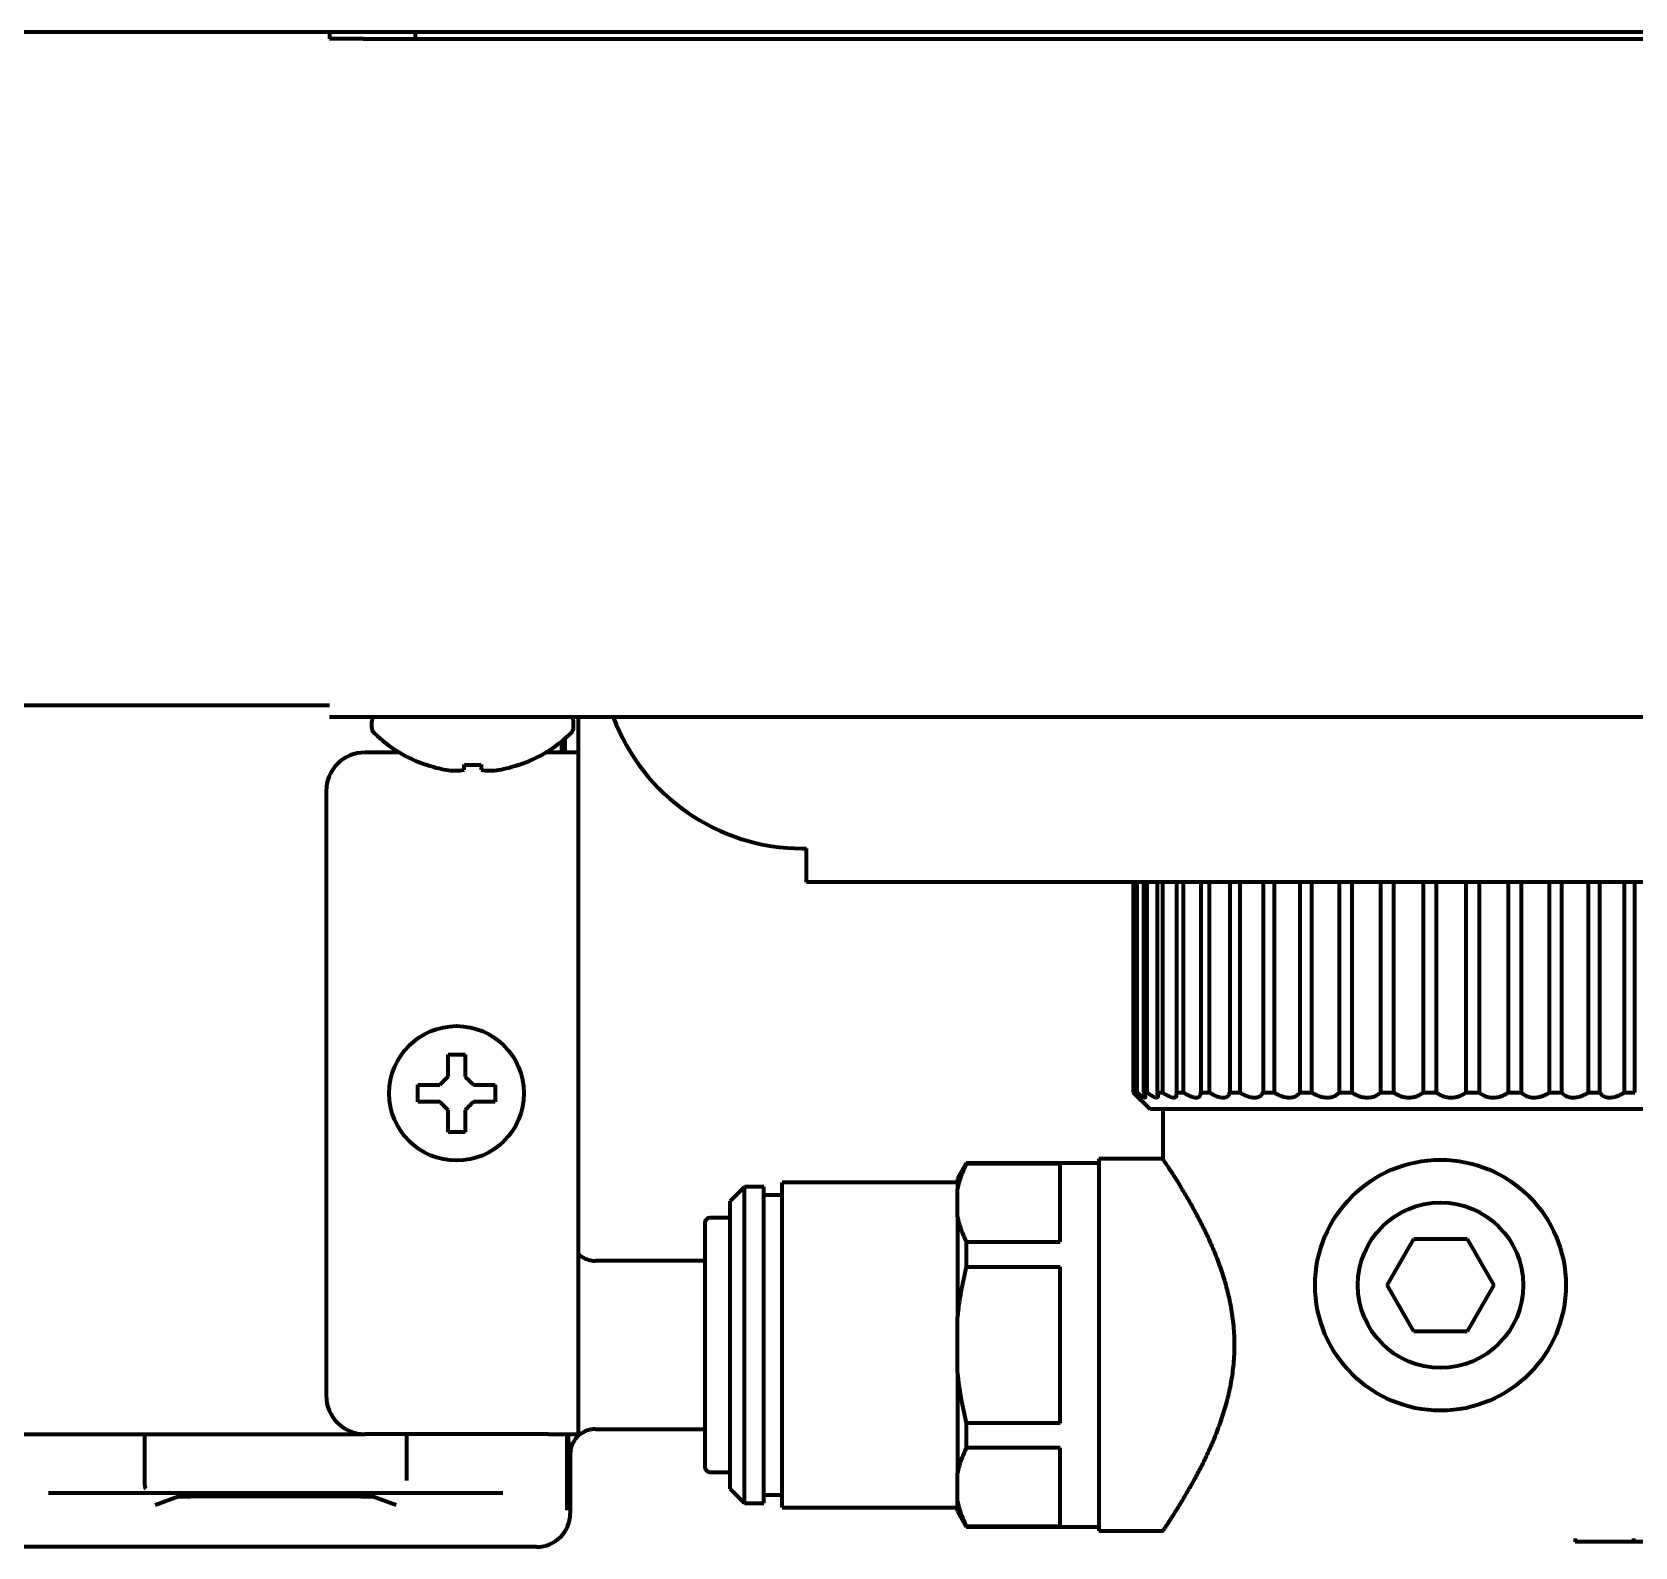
# Model space of a CAD drawing. Header units: inches. Extents: x -2983 to 7024, y 422 to 5529.
# Drawn here: x 2860.1 to 2955.3, y 2181.9 to 2271.9 of the extents above; entities that cross this region are included whole.
import ezdxf

# ---------------------------------------------------------------- set-up
doc = ezdxf.new("R2010")
doc.units = ezdxf.units.IN

msp = doc.modelspace()

# ---------------------------------------------------------------- linework, layer by layer
at = {"linetype": 'Continuous', "lineweight": 70}
for p, q in [((3538.184, 2271.892), (2803.384, 2271.892)), ((2877.784, 2271.892), (2877.784, 2271.492)), ((2879.784, 2271.492), (2877.784, 2271.492)), ((2879.784, 2271.492), (2882.884, 2271.492)), ((2882.884, 2271.594), (2882.884, 2271.892)), ((2882.884, 2271.594), (2882.884, 2271.492)), ((2882.884, 2271.492), (3021.781, 2271.492)), ((2877.793, 2231.892), (2842.292, 2231.892)), ((3127.784, 2231.192), (2877.784, 2231.192)), ((2892.584, 2229.092), (2892.584, 2231.193)), ((2880.284, 2230.892), (2880.284, 2230.602)), ((2892.284, 2230.602), (2892.284, 2230.892)), ((2891.584, 2229.092), (2891.584, 2229.76)), ((2891.784, 2229.092), (2891.784, 2229.927)), ((2881.944, 2229.092), (2879.884, 2229.092)), ((2883.534, 2228.368), (2883.534, 2228.352)), ((2885.784, 2228.052), (2885.784, 2228.368)), ((2886.784, 2228.368), (2886.784, 2228.052)), ((2889.034, 2228.368), (2889.034, 2228.352)), ((2890.784, 2229.092), (2890.624, 2229.092)), ((2892.584, 2229.092), (2890.784, 2229.092)), ((2892.584, 2188.592), (2892.584, 2229.092)), ((2877.584, 2226.792), (2877.584, 2190.892)), ((2905.884, 2223.392), (2906.115, 2223.392)), ((2906.115, 2221.392), (2906.115, 2223.392)), ((2981.454, 2221.392), (2906.115, 2221.392)), ((2925.534, 2221.392), (2925.534, 2208.892)), ((2925.538, 2208.892), (2925.538, 2221.392)), ((2925.66, 2221.392), (2925.66, 2208.892)), ((2925.772, 2208.892), (2925.772, 2221.392)), ((2926.134, 2221.392), (2926.134, 2208.892)), ((2926.356, 2208.892), (2926.356, 2221.392)), ((2926.952, 2221.392), (2926.952, 2208.892)), ((2927.279, 2208.892), (2927.279, 2221.392)), ((2928.098, 2221.392), (2928.098, 2208.892)), ((2928.524, 2208.892), (2928.524, 2221.392)), ((2929.549, 2221.392), (2929.549, 2208.892)), ((2930.066, 2208.892), (2930.066, 2221.392)), ((2931.277, 2221.392), (2931.277, 2208.892)), ((2931.874, 2208.892), (2931.874, 2221.392)), ((2933.248, 2221.392), (2933.248, 2208.892)), ((2933.915, 2208.892), (2933.915, 2221.392)), ((2935.424, 2221.392), (2935.424, 2208.892)), ((2936.147, 2208.892), (2936.147, 2221.392)), ((2937.763, 2221.392), (2937.763, 2208.892)), ((2938.528, 2208.892), (2938.528, 2221.392)), ((2940.22, 2221.392), (2940.22, 2208.892)), ((2941.012, 2208.892), (2941.012, 2221.392)), ((2942.745, 2221.392), (2942.745, 2208.892)), ((2943.549, 2208.892), (2943.549, 2221.392)), ((2945.291, 2221.392), (2945.291, 2208.892)), ((2946.091, 2208.892), (2946.091, 2221.392)), ((2947.808, 2221.392), (2947.808, 2208.892)), ((2948.588, 2208.892), (2948.588, 2221.392)), ((2950.246, 2221.392), (2950.246, 2208.892)), ((2950.992, 2208.892), (2950.992, 2221.392)), ((2952.559, 2221.392), (2952.559, 2208.892)), ((2953.255, 2208.892), (2953.255, 2221.392)), ((2954.7, 2221.392), (2954.7, 2208.892)), ((2955.334, 2208.892), (2955.334, 2221.392)), ((2883.034, 2208.842), (2883.034, 2209.342)), ((2887.634, 2209.342), (2887.634, 2208.842)), ((2883.034, 2208.342), (2883.034, 2208.842)), ((2887.634, 2208.842), (2887.634, 2208.342)), ((2925.534, 2208.892), (2925.538, 2208.892)), ((2925.534, 2208.892), (2926.534, 2207.892)), ((2925.66, 2208.892), (2925.772, 2208.892)), ((2926.134, 2208.892), (2926.356, 2208.892)), ((2926.952, 2208.892), (2927.279, 2208.892)), ((2928.098, 2208.892), (2928.524, 2208.892)), ((2929.549, 2208.892), (2930.066, 2208.892)), ((2931.277, 2208.892), (2931.874, 2208.892)), ((2933.248, 2208.892), (2933.915, 2208.892)), ((2935.424, 2208.892), (2936.147, 2208.892)), ((2937.763, 2208.892), (2938.528, 2208.892)), ((2940.22, 2208.892), (2941.012, 2208.892)), ((2942.745, 2208.892), (2943.549, 2208.892)), ((2945.291, 2208.892), (2946.091, 2208.892)), ((2947.808, 2208.892), (2948.588, 2208.892)), ((2950.246, 2208.892), (2950.992, 2208.892)), ((2952.559, 2208.892), (2953.255, 2208.892)), ((2954.7, 2208.892), (2955.334, 2208.892)), ((2961.034, 2207.892), (2926.534, 2207.892)), ((2927.284, 2207.892), (2927.284, 2204.942)), ((2915.609, 2204.692), (2915.084, 2203.783)), ((2923.484, 2204.692), (2915.609, 2204.692)), ((2915.609, 2204.692), (2915.609, 2204.658)), ((2921.184, 2204.658), (2915.609, 2204.658)), ((2921.184, 2200.013), (2921.184, 2204.658)), ((2923.484, 2204.942), (2923.484, 2193.892)), ((2927.284, 2204.942), (2923.484, 2204.942)), ((2904.684, 2184.242), (2904.684, 2203.542)), ((2915.084, 2203.542), (2904.684, 2203.542)), ((2915.084, 2203.783), (2915.084, 2203.168)), ((2902.434, 2203.292), (2901.584, 2202.442)), ((2902.434, 2184.492), (2902.434, 2203.292)), ((2903.584, 2203.292), (2902.434, 2203.292)), ((2903.584, 2184.492), (2903.584, 2203.292)), ((2904.684, 2202.792), (2903.584, 2202.792)), ((2915.084, 2201.503), (2915.084, 2203.168)), ((2901.584, 2185.342), (2901.584, 2202.442)), ((2915.084, 2201.503), (2915.084, 2195.557)), ((2900.084, 2201.142), (2900.084, 2186.642)), ((2901.584, 2201.442), (2900.384, 2201.442)), ((2915.609, 2200.013), (2921.184, 2200.013)), ((2915.609, 2200.013), (2915.609, 2198.537)), ((2940.609, 2197.442), (2942.196, 2200.192)), ((2942.196, 2200.192), (2945.372, 2200.192)), ((2945.372, 2200.192), (2946.959, 2197.442)), ((2900.084, 2198.892), (2893.585, 2198.892)), ((2915.609, 2198.537), (2921.184, 2198.537)), ((2921.184, 2189.247), (2921.184, 2198.537)), ((2942.196, 2194.692), (2940.609, 2197.442)), ((2946.959, 2197.442), (2945.372, 2194.692)), ((2915.084, 2192.227), (2915.084, 2195.557)), ((2923.484, 2193.892), (2923.484, 2182.842)), ((2945.372, 2194.692), (2942.196, 2194.692)), ((2915.084, 2192.227), (2915.084, 2186.281)), ((2921.184, 2189.247), (2915.609, 2189.247)), ((2915.609, 2189.247), (2915.609, 2187.771)), ((2783.384, 2188.592), (2879.884, 2188.592)), ((2866.795, 2188.592), (2866.795, 2185.836)), ((2890.784, 2188.592), (2879.884, 2188.592)), ((2882.373, 2185.836), (2882.373, 2188.592)), ((2890.784, 2188.592), (2892.584, 2188.592)), ((2891.889, 2188.592), (2891.889, 2184.086)), ((2893.585, 2188.892), (2900.084, 2188.892)), ((2892.084, 2187.392), (2892.084, 2183.891)), ((2921.184, 2187.771), (2915.609, 2187.771)), ((2921.184, 2183.126), (2921.184, 2187.771)), ((2900.384, 2186.342), (2901.584, 2186.342)), ((2915.084, 2184.616), (2915.084, 2186.281)), ((2901.584, 2185.342), (2902.434, 2184.492)), ((2888.084, 2185.092), (2861.084, 2185.092)), ((2868.833, 2184.892), (2867.429, 2184.369)), ((2868.833, 2184.892), (2868.831, 2184.892)), ((2868.833, 2184.892), (2869.126, 2184.892)), ((2869.584, 2184.892), (2869.584, 2185.092)), ((2879.584, 2184.892), (2869.584, 2184.892)), ((2879.584, 2185.092), (2879.584, 2184.892)), ((2880.042, 2184.892), (2880.335, 2184.892)), ((2881.74, 2184.369), (2880.335, 2184.892)), ((2880.338, 2184.892), (2880.335, 2184.892)), ((2902.434, 2184.492), (2903.584, 2184.492)), ((2903.584, 2184.992), (2904.684, 2184.992)), ((2915.084, 2184.001), (2915.084, 2184.616)), ((2904.684, 2184.242), (2915.084, 2184.242)), ((2915.084, 2184.001), (2915.609, 2183.092)), ((2915.609, 2183.126), (2921.184, 2183.126)), ((2915.609, 2183.092), (2915.609, 2183.126)), ((2915.609, 2183.092), (2923.484, 2183.092)), ((2923.484, 2182.842), (2927.284, 2182.842)), ((2890.085, 2181.892), (2849.582, 2181.892)), ((2951.79, 2182.392), (2951.79, 2182.192)), ((2955.254, 2182.192), (2951.79, 2182.192)), ((2955.254, 2182.392), (2955.254, 2182.192)), ((2960.254, 2182.192), (2955.254, 2182.192))]:
    msp.add_line(p, q, dxfattribs=at)
for centre, radius in [((2885.334, 2208.842), 4), ((2943.784, 2197.442), 7.45), ((2943.784, 2197.442), 4.91)]:
    msp.add_circle(centre, radius, dxfattribs=at)
for centre, radius, start, end in [((2880.784, 2230.892), 0.5, 143.12953, 180), ((2891.784, 2230.892), 0.5, 0, 36.87047), ((2905.884, 2235.392), 12, 200.48766, 270), ((2880.784, 2230.602), 0.5, 180, 226.22534), ((2886.284, 2236.342), 8.45, 226.22534, 251.00754), ((2886.284, 2236.342), 8.45, 288.99246, 313.77466), ((2891.784, 2230.602), 0.5, 313.77466, 0), ((2879.884, 2226.792), 2.3, 90, 180), ((2886.284, 2236.342), 8.435, 250.97292, 259.33784), ((2886.284, 2236.342), 7.99, 266.41219, 273.58781), ((2886.284, 2236.342), 8.435, 280.66216, 289.02708), ((2900.384, 2201.142), 0.3, 90, 180), ((2879.884, 2190.892), 2.3, 180, 270), ((2900.384, 2186.642), 0.3, 180, 270)]:
    msp.add_arc(centre, radius, start, end, dxfattribs=at)
for centre, major_axis, ratio, start_param, end_param in [((2885.254, 2236.342), (0, -8.323), 0.707107, 6.192956, 6.373415), ((2887.314, 2236.342), (0, 8.323), 0.707107, 3.051363, 3.231822), ((2892.086, 2193.892), (0, 6.5), 0.034921, 2.524195, 3.133536), ((2866.865, 2185.836), (0, 0.5), 0.140541, 1.570796, 3.124139), ((2868.791, 2184.797), (0, 0.3), 0.140541, 5.034567, 6.265732), ((2869.126, 2184.91), (0.5, 0), 0.034921, 4.712389, 5.871188), ((2880.042, 2184.91), (0.5, 0), 0.034921, 3.55359, 4.712389), ((2880.378, 2184.797), (0, 0.3), 0.140541, 0.017453, 1.248618), ((2890.083, 2183.893), (1.416, -1.416), 0.998783, 5.498396, 7.067974)]:
    msp.add_ellipse(centre, major_axis=major_axis, ratio=ratio, start_param=start_param, end_param=end_param, dxfattribs=at)
for points in [[(2884.834, 2209.842), (2884.834, 2209.896), (2884.834, 2210.004), (2884.834, 2210.166), (2884.834, 2210.325), (2884.834, 2210.48), (2884.834, 2210.632), (2884.834, 2210.789), (2884.834, 2210.955), (2884.834, 2211.078), (2884.834, 2211.142)], [(2884.834, 2211.142), (2885.001, 2211.142), (2885.334, 2211.142), (2885.667, 2211.142), (2885.834, 2211.142)], [(2884.334, 2209.342), (2884.358, 2209.366), (2884.405, 2209.413), (2884.477, 2209.485), (2884.548, 2209.556), (2884.62, 2209.628), (2884.691, 2209.699), (2884.762, 2209.77), (2884.81, 2209.818), (2884.834, 2209.842)], [(2885.834, 2209.842), (2885.86, 2209.816), (2885.911, 2209.765), (2885.985, 2209.691), (2886.057, 2209.619), (2886.127, 2209.549), (2886.196, 2209.48), (2886.265, 2209.411), (2886.311, 2209.365), (2886.334, 2209.342)], [(2886.334, 2209.342), (2886.388, 2209.342), (2886.496, 2209.342), (2886.658, 2209.342), (2886.817, 2209.342), (2886.972, 2209.342), (2887.124, 2209.342), (2887.281, 2209.342), (2887.447, 2209.342), (2887.57, 2209.342), (2887.634, 2209.342)], [(2884.334, 2208.342), (2884.28, 2208.342), (2884.172, 2208.342), (2884.01, 2208.342), (2883.851, 2208.342), (2883.696, 2208.342), (2883.544, 2208.342), (2883.388, 2208.342), (2883.221, 2208.342), (2883.098, 2208.342), (2883.034, 2208.342)], [(2884.834, 2207.842), (2884.808, 2207.868), (2884.757, 2207.919), (2884.683, 2207.993), (2884.611, 2208.065), (2884.541, 2208.135), (2884.472, 2208.204), (2884.403, 2208.273), (2884.357, 2208.319), (2884.334, 2208.342)], [(2886.334, 2208.342), (2886.31, 2208.318), (2886.263, 2208.271), (2886.191, 2208.199), (2886.12, 2208.128), (2886.049, 2208.057), (2885.977, 2207.985), (2885.906, 2207.914), (2885.858, 2207.866), (2885.834, 2207.842)], [(2885.834, 2207.842), (2885.834, 2207.788), (2885.834, 2207.68), (2885.834, 2207.518), (2885.834, 2207.359), (2885.834, 2207.204), (2885.834, 2207.052), (2885.834, 2206.896), (2885.834, 2206.729), (2885.834, 2206.606), (2885.834, 2206.542)], [(2885.834, 2206.542), (2885.667, 2206.542), (2885.334, 2206.542), (2885.001, 2206.542), (2884.834, 2206.542)]]:
    msp.add_open_spline(points, degree=3, dxfattribs=at)
for points, knots in [([(2885.834, 2211.142), (2885.834, 2210.939), (2885.834, 2210.729), (2885.834, 2210.404), (2885.834, 2210.294), (2885.834, 2210.071), (2885.834, 2209.957), (2885.834, 2209.842)], [0, 0, 0, 0, 0.5, 0.5, 0.75, 0.75, 1, 1, 1, 1]), ([(2883.034, 2209.342), (2883.237, 2209.342), (2883.447, 2209.342), (2883.772, 2209.342), (2883.882, 2209.342), (2884.105, 2209.342), (2884.219, 2209.342), (2884.334, 2209.342)], [0, 0, 0, 0, 0.5, 0.5, 0.75, 0.75, 1, 1, 1, 1]), ([(2887.634, 2208.342), (2887.431, 2208.342), (2887.221, 2208.342), (2886.896, 2208.342), (2886.786, 2208.342), (2886.563, 2208.342), (2886.449, 2208.342), (2886.334, 2208.342)], [0, 0, 0, 0, 0.5, 0.5, 0.75, 0.75, 1, 1, 1, 1]), ([(2925.538, 2208.892), (2925.583, 2208.848), (2925.625, 2208.808), (2925.683, 2208.754), (2925.701, 2208.737), (2925.727, 2208.713), (2925.735, 2208.705), (2925.752, 2208.69), (2925.759, 2208.683), (2925.797, 2208.649), (2925.821, 2208.629), (2925.85, 2208.607), (2925.857, 2208.601), (2925.867, 2208.596), (2925.87, 2208.594), (2925.874, 2208.593), (2925.876, 2208.592), (2925.884, 2208.592), (2925.883, 2208.599), (2925.873, 2208.617), (2925.871, 2208.621), (2925.865, 2208.63), (2925.856, 2208.645), (2925.843, 2208.662), (2925.824, 2208.689), (2925.813, 2208.704), (2925.788, 2208.736), (2925.774, 2208.753), (2925.73, 2208.808), (2925.697, 2208.848), (2925.66, 2208.892)], [0, 0, 0, 0, 0.125, 0.125, 0.1875, 0.1875, 0.21875, 0.21875, 0.25, 0.25, 0.375, 0.375, 0.4375, 0.4375, 0.46875, 0.46875, 0.5, 0.5, 0.625, 0.625, 0.65625, 0.65625, 0.6875, 0.75, 0.75, 0.8125, 0.8125, 0.875, 0.875, 1, 1, 1, 1]), ([(2925.772, 2208.892), (2925.824, 2208.848), (2925.874, 2208.808), (2925.944, 2208.754), (2925.966, 2208.737), (2925.999, 2208.713), (2926.01, 2208.705), (2926.031, 2208.69), (2926.041, 2208.683), (2926.091, 2208.649), (2926.125, 2208.629), (2926.17, 2208.607), (2926.183, 2208.601), (2926.201, 2208.596), (2926.207, 2208.594), (2926.217, 2208.593), (2926.222, 2208.592), (2926.243, 2208.592), (2926.254, 2208.599), (2926.258, 2208.617), (2926.259, 2208.621), (2926.259, 2208.63), (2926.258, 2208.645), (2926.254, 2208.662), (2926.245, 2208.689), (2926.239, 2208.704), (2926.225, 2208.736), (2926.216, 2208.753), (2926.187, 2208.808), (2926.163, 2208.848), (2926.134, 2208.892)], [0, 0, 0, 0, 0.125, 0.125, 0.1875, 0.1875, 0.21875, 0.21875, 0.25, 0.25, 0.375, 0.375, 0.4375, 0.4375, 0.46875, 0.46875, 0.5, 0.5, 0.625, 0.625, 0.65625, 0.65625, 0.6875, 0.75, 0.75, 0.8125, 0.8125, 0.875, 0.875, 1, 1, 1, 1]), ([(2926.356, 2208.892), (2926.414, 2208.848), (2926.471, 2208.808), (2926.552, 2208.754), (2926.578, 2208.737), (2926.617, 2208.713), (2926.63, 2208.705), (2926.656, 2208.69), (2926.668, 2208.683), (2926.729, 2208.649), (2926.773, 2208.629), (2926.833, 2208.607), (2926.851, 2208.601), (2926.877, 2208.596), (2926.886, 2208.594), (2926.902, 2208.593), (2926.909, 2208.592), (2926.944, 2208.592), (2926.966, 2208.599), (2926.985, 2208.617), (2926.988, 2208.621), (2926.994, 2208.63), (2927.002, 2208.645), (2927.005, 2208.662), (2927.008, 2208.689), (2927.007, 2208.704), (2927.003, 2208.736), (2927, 2208.753), (2926.986, 2208.808), (2926.971, 2208.848), (2926.952, 2208.892)], [0, 0, 0, 0, 0.125, 0.125, 0.1875, 0.1875, 0.21875, 0.21875, 0.25, 0.25, 0.375, 0.375, 0.4375, 0.4375, 0.46875, 0.46875, 0.5, 0.5, 0.625, 0.625, 0.65625, 0.65625, 0.6875, 0.75, 0.75, 0.8125, 0.8125, 0.875, 0.875, 1, 1, 1, 1]), ([(2927.279, 2208.892), (2927.343, 2208.848), (2927.405, 2208.808), (2927.496, 2208.754), (2927.526, 2208.737), (2927.57, 2208.713), (2927.585, 2208.705), (2927.614, 2208.69), (2927.628, 2208.683), (2927.699, 2208.649), (2927.752, 2208.629), (2927.826, 2208.607), (2927.849, 2208.601), (2927.883, 2208.596), (2927.894, 2208.594), (2927.915, 2208.593), (2927.925, 2208.592), (2927.973, 2208.592), (2928.006, 2208.599), (2928.038, 2208.617), (2928.044, 2208.621), (2928.056, 2208.63), (2928.072, 2208.645), (2928.084, 2208.662), (2928.097, 2208.689), (2928.101, 2208.704), (2928.108, 2208.736), (2928.11, 2208.753), (2928.112, 2208.808), (2928.107, 2208.848), (2928.098, 2208.892)], [0, 0, 0, 0, 0.125, 0.125, 0.1875, 0.1875, 0.21875, 0.21875, 0.25, 0.25, 0.375, 0.375, 0.4375, 0.4375, 0.46875, 0.46875, 0.5, 0.5, 0.625, 0.625, 0.65625, 0.65625, 0.6875, 0.75, 0.75, 0.8125, 0.8125, 0.875, 0.875, 1, 1, 1, 1]), ([(2928.524, 2208.892), (2928.591, 2208.848), (2928.657, 2208.808), (2928.756, 2208.754), (2928.789, 2208.737), (2928.838, 2208.713), (2928.854, 2208.705), (2928.887, 2208.69), (2928.903, 2208.683), (2928.982, 2208.649), (2929.043, 2208.629), (2929.129, 2208.607), (2929.157, 2208.601), (2929.198, 2208.596), (2929.211, 2208.594), (2929.237, 2208.593), (2929.249, 2208.592), (2929.31, 2208.592), (2929.352, 2208.599), (2929.398, 2208.617), (2929.407, 2208.621), (2929.424, 2208.63), (2929.447, 2208.645), (2929.467, 2208.662), (2929.491, 2208.689), (2929.501, 2208.704), (2929.518, 2208.736), (2929.526, 2208.753), (2929.542, 2208.808), (2929.548, 2208.848), (2929.549, 2208.892)], [0, 0, 0, 0, 0.125, 0.125, 0.1875, 0.1875, 0.21875, 0.21875, 0.25, 0.25, 0.375, 0.375, 0.4375, 0.4375, 0.46875, 0.46875, 0.5, 0.5, 0.625, 0.625, 0.65625, 0.65625, 0.6875, 0.75, 0.75, 0.8125, 0.8125, 0.875, 0.875, 1, 1, 1, 1]), ([(2930.066, 2208.892), (2930.135, 2208.848), (2930.205, 2208.808), (2930.309, 2208.754), (2930.344, 2208.737), (2930.397, 2208.713), (2930.415, 2208.705), (2930.45, 2208.69), (2930.467, 2208.683), (2930.554, 2208.649), (2930.621, 2208.629), (2930.718, 2208.607), (2930.75, 2208.601), (2930.797, 2208.596), (2930.812, 2208.594), (2930.842, 2208.593), (2930.857, 2208.592), (2930.928, 2208.592), (2930.98, 2208.599), (2931.038, 2208.617), (2931.049, 2208.621), (2931.071, 2208.63), (2931.102, 2208.645), (2931.13, 2208.662), (2931.163, 2208.689), (2931.179, 2208.704), (2931.206, 2208.736), (2931.219, 2208.753), (2931.251, 2208.808), (2931.266, 2208.848), (2931.277, 2208.892)], [0, 0, 0, 0, 0.125, 0.125, 0.1875, 0.1875, 0.21875, 0.21875, 0.25, 0.25, 0.375, 0.375, 0.4375, 0.4375, 0.46875, 0.46875, 0.5, 0.5, 0.625, 0.625, 0.65625, 0.65625, 0.6875, 0.75, 0.75, 0.8125, 0.8125, 0.875, 0.875, 1, 1, 1, 1]), ([(2931.874, 2208.892), (2931.945, 2208.848), (2932.016, 2208.808), (2932.125, 2208.754), (2932.161, 2208.737), (2932.217, 2208.713), (2932.235, 2208.705), (2932.272, 2208.69), (2932.291, 2208.683), (2932.383, 2208.649), (2932.455, 2208.629), (2932.561, 2208.607), (2932.596, 2208.601), (2932.648, 2208.596), (2932.665, 2208.594), (2932.699, 2208.593), (2932.716, 2208.592), (2932.797, 2208.592), (2932.857, 2208.599), (2932.926, 2208.617), (2932.94, 2208.621), (2932.966, 2208.63), (2933.004, 2208.645), (2933.039, 2208.662), (2933.082, 2208.689), (2933.102, 2208.704), (2933.139, 2208.736), (2933.156, 2208.753), (2933.203, 2208.808), (2933.228, 2208.848), (2933.248, 2208.892)], [0, 0, 0, 0, 0.125, 0.125, 0.1875, 0.1875, 0.21875, 0.21875, 0.25, 0.25, 0.375, 0.375, 0.4375, 0.4375, 0.46875, 0.46875, 0.5, 0.5, 0.625, 0.625, 0.65625, 0.65625, 0.6875, 0.75, 0.75, 0.8125, 0.8125, 0.875, 0.875, 1, 1, 1, 1]), ([(2933.915, 2208.892), (2933.985, 2208.848), (2934.057, 2208.808), (2934.167, 2208.754), (2934.205, 2208.737), (2934.261, 2208.713), (2934.28, 2208.705), (2934.319, 2208.69), (2934.338, 2208.683), (2934.433, 2208.649), (2934.51, 2208.629), (2934.623, 2208.607), (2934.66, 2208.601), (2934.717, 2208.596), (2934.735, 2208.594), (2934.772, 2208.593), (2934.79, 2208.592), (2934.879, 2208.592), (2934.946, 2208.599), (2935.026, 2208.617), (2935.041, 2208.621), (2935.071, 2208.63), (2935.116, 2208.645), (2935.156, 2208.662), (2935.208, 2208.689), (2935.233, 2208.704), (2935.279, 2208.736), (2935.301, 2208.753), (2935.361, 2208.808), (2935.395, 2208.848), (2935.424, 2208.892)], [0, 0, 0, 0, 0.125, 0.125, 0.1875, 0.1875, 0.21875, 0.21875, 0.25, 0.25, 0.375, 0.375, 0.4375, 0.4375, 0.46875, 0.46875, 0.5, 0.5, 0.625, 0.625, 0.65625, 0.65625, 0.6875, 0.75, 0.75, 0.8125, 0.8125, 0.875, 0.875, 1, 1, 1, 1]), ([(2936.147, 2208.892), (2936.216, 2208.848), (2936.287, 2208.808), (2936.397, 2208.754), (2936.434, 2208.737), (2936.491, 2208.713), (2936.511, 2208.705), (2936.549, 2208.69), (2936.569, 2208.683), (2936.666, 2208.649), (2936.745, 2208.629), (2936.863, 2208.607), (2936.902, 2208.601), (2936.962, 2208.596), (2936.981, 2208.594), (2937.02, 2208.593), (2937.039, 2208.592), (2937.135, 2208.592), (2937.208, 2208.599), (2937.295, 2208.617), (2937.313, 2208.621), (2937.346, 2208.63), (2937.396, 2208.645), (2937.442, 2208.662), (2937.502, 2208.689), (2937.53, 2208.704), (2937.584, 2208.736), (2937.61, 2208.753), (2937.683, 2208.808), (2937.725, 2208.848), (2937.763, 2208.892)], [0, 0, 0, 0, 0.125, 0.125, 0.1875, 0.1875, 0.21875, 0.21875, 0.25, 0.25, 0.375, 0.375, 0.4375, 0.4375, 0.46875, 0.46875, 0.5, 0.5, 0.625, 0.625, 0.65625, 0.65625, 0.6875, 0.75, 0.75, 0.8125, 0.8125, 0.875, 0.875, 1, 1, 1, 1]), ([(2938.528, 2208.892), (2938.594, 2208.848), (2938.663, 2208.808), (2938.77, 2208.754), (2938.807, 2208.737), (2938.863, 2208.713), (2938.882, 2208.705), (2938.921, 2208.69), (2938.94, 2208.683), (2939.038, 2208.649), (2939.117, 2208.629), (2939.237, 2208.607), (2939.278, 2208.601), (2939.339, 2208.596), (2939.36, 2208.594), (2939.4, 2208.593), (2939.42, 2208.592), (2939.52, 2208.592), (2939.597, 2208.599), (2939.691, 2208.617), (2939.71, 2208.621), (2939.747, 2208.63), (2939.8, 2208.645), (2939.852, 2208.662), (2939.917, 2208.689), (2939.949, 2208.704), (2940.011, 2208.736), (2940.04, 2208.753), (2940.123, 2208.808), (2940.174, 2208.848), (2940.22, 2208.892)], [0, 0, 0, 0, 0.125, 0.125, 0.1875, 0.1875, 0.21875, 0.21875, 0.25, 0.25, 0.375, 0.375, 0.4375, 0.4375, 0.46875, 0.46875, 0.5, 0.5, 0.625, 0.625, 0.65625, 0.65625, 0.6875, 0.75, 0.75, 0.8125, 0.8125, 0.875, 0.875, 1, 1, 1, 1]), ([(2941.012, 2208.892), (2941.073, 2208.848), (2941.138, 2208.808), (2941.241, 2208.754), (2941.276, 2208.737), (2941.331, 2208.713), (2941.35, 2208.705), (2941.387, 2208.69), (2941.406, 2208.683), (2941.501, 2208.649), (2941.58, 2208.629), (2941.7, 2208.607), (2941.741, 2208.601), (2941.803, 2208.596), (2941.824, 2208.594), (2941.865, 2208.593), (2941.886, 2208.592), (2941.988, 2208.592), (2942.069, 2208.599), (2942.167, 2208.617), (2942.187, 2208.621), (2942.225, 2208.63), (2942.283, 2208.645), (2942.337, 2208.662), (2942.408, 2208.689), (2942.443, 2208.704), (2942.51, 2208.736), (2942.542, 2208.753), (2942.635, 2208.808), (2942.692, 2208.848), (2942.745, 2208.892)], [0, 0, 0, 0, 0.125, 0.125, 0.1875, 0.1875, 0.21875, 0.21875, 0.25, 0.25, 0.375, 0.375, 0.4375, 0.4375, 0.46875, 0.46875, 0.5, 0.5, 0.625, 0.625, 0.65625, 0.65625, 0.6875, 0.75, 0.75, 0.8125, 0.8125, 0.875, 0.875, 1, 1, 1, 1]), ([(2943.549, 2208.892), (2943.605, 2208.848), (2943.665, 2208.808), (2943.762, 2208.754), (2943.795, 2208.737), (2943.847, 2208.713), (2943.864, 2208.705), (2943.9, 2208.69), (2943.918, 2208.683), (2944.01, 2208.649), (2944.085, 2208.629), (2944.204, 2208.607), (2944.244, 2208.601), (2944.306, 2208.596), (2944.327, 2208.594), (2944.368, 2208.593), (2944.389, 2208.592), (2944.491, 2208.592), (2944.573, 2208.599), (2944.674, 2208.617), (2944.695, 2208.621), (2944.735, 2208.63), (2944.794, 2208.645), (2944.851, 2208.662), (2944.926, 2208.689), (2944.963, 2208.704), (2945.034, 2208.736), (2945.069, 2208.753), (2945.17, 2208.808), (2945.232, 2208.848), (2945.291, 2208.892)], [0, 0, 0, 0, 0.125, 0.125, 0.1875, 0.1875, 0.21875, 0.21875, 0.25, 0.25, 0.375, 0.375, 0.4375, 0.4375, 0.46875, 0.46875, 0.5, 0.5, 0.625, 0.625, 0.65625, 0.65625, 0.6875, 0.75, 0.75, 0.8125, 0.8125, 0.875, 0.875, 1, 1, 1, 1]), ([(2946.091, 2208.892), (2946.141, 2208.848), (2946.194, 2208.808), (2946.282, 2208.754), (2946.313, 2208.737), (2946.361, 2208.713), (2946.377, 2208.705), (2946.411, 2208.69), (2946.428, 2208.683), (2946.513, 2208.649), (2946.585, 2208.629), (2946.699, 2208.607), (2946.738, 2208.601), (2946.799, 2208.596), (2946.819, 2208.594), (2946.859, 2208.593), (2946.879, 2208.592), (2946.981, 2208.592), (2947.062, 2208.599), (2947.164, 2208.617), (2947.185, 2208.621), (2947.225, 2208.63), (2947.286, 2208.645), (2947.344, 2208.662), (2947.422, 2208.689), (2947.46, 2208.704), (2947.534, 2208.736), (2947.571, 2208.753), (2947.677, 2208.808), (2947.744, 2208.848), (2947.808, 2208.892)], [0, 0, 0, 0, 0.125, 0.125, 0.1875, 0.1875, 0.21875, 0.21875, 0.25, 0.25, 0.375, 0.375, 0.4375, 0.4375, 0.46875, 0.46875, 0.5, 0.5, 0.625, 0.625, 0.65625, 0.65625, 0.6875, 0.75, 0.75, 0.8125, 0.8125, 0.875, 0.875, 1, 1, 1, 1]), ([(2948.588, 2208.892), (2948.63, 2208.848), (2948.677, 2208.808), (2948.755, 2208.754), (2948.782, 2208.737), (2948.825, 2208.713), (2948.84, 2208.705), (2948.87, 2208.69), (2948.886, 2208.683), (2948.964, 2208.649), (2949.031, 2208.629), (2949.138, 2208.607), (2949.175, 2208.601), (2949.232, 2208.596), (2949.252, 2208.594), (2949.291, 2208.593), (2949.31, 2208.592), (2949.408, 2208.592), (2949.487, 2208.599), (2949.588, 2208.617), (2949.609, 2208.621), (2949.649, 2208.63), (2949.709, 2208.645), (2949.768, 2208.662), (2949.846, 2208.689), (2949.885, 2208.704), (2949.961, 2208.736), (2949.999, 2208.753), (2950.109, 2208.808), (2950.179, 2208.848), (2950.246, 2208.892)], [0, 0, 0, 0, 0.125, 0.125, 0.1875, 0.1875, 0.21875, 0.21875, 0.25, 0.25, 0.375, 0.375, 0.4375, 0.4375, 0.46875, 0.46875, 0.5, 0.5, 0.625, 0.625, 0.65625, 0.65625, 0.6875, 0.75, 0.75, 0.8125, 0.8125, 0.875, 0.875, 1, 1, 1, 1]), ([(2950.992, 2208.892), (2951.026, 2208.848), (2951.064, 2208.808), (2951.13, 2208.754), (2951.154, 2208.737), (2951.191, 2208.713), (2951.204, 2208.705), (2951.231, 2208.69), (2951.244, 2208.683), (2951.314, 2208.649), (2951.374, 2208.629), (2951.473, 2208.607), (2951.507, 2208.601), (2951.56, 2208.596), (2951.578, 2208.594), (2951.615, 2208.593), (2951.633, 2208.592), (2951.725, 2208.592), (2951.802, 2208.599), (2951.9, 2208.617), (2951.919, 2208.621), (2951.959, 2208.63), (2952.017, 2208.645), (2952.076, 2208.662), (2952.153, 2208.689), (2952.192, 2208.704), (2952.268, 2208.736), (2952.306, 2208.753), (2952.417, 2208.808), (2952.489, 2208.848), (2952.559, 2208.892)], [0, 0, 0, 0, 0.125, 0.125, 0.1875, 0.1875, 0.21875, 0.21875, 0.25, 0.25, 0.375, 0.375, 0.4375, 0.4375, 0.46875, 0.46875, 0.5, 0.5, 0.625, 0.625, 0.65625, 0.65625, 0.6875, 0.75, 0.75, 0.8125, 0.8125, 0.875, 0.875, 1, 1, 1, 1]), ([(2953.255, 2208.892), (2953.28, 2208.848), (2953.31, 2208.808), (2953.363, 2208.754), (2953.382, 2208.737), (2953.413, 2208.713), (2953.424, 2208.705), (2953.446, 2208.69), (2953.458, 2208.683), (2953.517, 2208.649), (2953.57, 2208.629), (2953.658, 2208.607), (2953.688, 2208.601), (2953.737, 2208.596), (2953.753, 2208.594), (2953.787, 2208.593), (2953.803, 2208.592), (2953.889, 2208.592), (2953.96, 2208.599), (2954.053, 2208.617), (2954.072, 2208.621), (2954.109, 2208.63), (2954.165, 2208.645), (2954.222, 2208.662), (2954.297, 2208.689), (2954.335, 2208.704), (2954.41, 2208.736), (2954.447, 2208.753), (2954.558, 2208.808), (2954.63, 2208.848), (2954.7, 2208.892)], [0, 0, 0, 0, 0.125, 0.125, 0.1875, 0.1875, 0.21875, 0.21875, 0.25, 0.25, 0.375, 0.375, 0.4375, 0.4375, 0.46875, 0.46875, 0.5, 0.5, 0.625, 0.625, 0.65625, 0.65625, 0.6875, 0.75, 0.75, 0.8125, 0.8125, 0.875, 0.875, 1, 1, 1, 1]), ([(2884.834, 2206.542), (2884.834, 2206.745), (2884.834, 2206.955), (2884.834, 2207.28), (2884.834, 2207.39), (2884.834, 2207.613), (2884.834, 2207.727), (2884.834, 2207.842)], [0, 0, 0, 0, 0.5, 0.5, 0.75, 0.75, 1, 1, 1, 1]), ([(2915.609, 2204.658), (2915.487, 2204.413), (2915.38, 2204.166), (2915.203, 2203.67), (2915.133, 2203.42), (2915.084, 2203.168)], [0, 0, 0, 0, 0.5, 0.5, 1, 1, 1, 1]), ([(2927.284, 2204.942), (2927.284, 2204.942), (2927.284, 2204.942), (2927.285, 2204.941), (2927.286, 2204.939), (2927.294, 2204.927), (2927.308, 2204.906), (2927.345, 2204.851), (2927.382, 2204.796), (2927.455, 2204.685), (2927.482, 2204.644), (2927.527, 2204.575), (2927.543, 2204.551), (2927.576, 2204.501), (2927.594, 2204.474), (2927.683, 2204.337), (2927.765, 2204.211), (2927.946, 2203.928), (2928.045, 2203.771), (2928.204, 2203.514), (2928.26, 2203.425), (2928.345, 2203.285), (2928.388, 2203.214), (2928.432, 2203.14), (2928.462, 2203.091), (2928.477, 2203.066), (2928.612, 2202.84), (2928.737, 2202.627), (2928.993, 2202.179), (2929.124, 2201.943), (2929.39, 2201.448), (2929.525, 2201.188), (2929.694, 2200.848), (2929.728, 2200.78), (2929.795, 2200.641), (2929.896, 2200.432), (2929.995, 2200.217), (2930.191, 2199.782), (2930.319, 2199.483), (2930.563, 2198.865), (2930.68, 2198.547), (2930.844, 2198.053), (2930.897, 2197.886), (2930.973, 2197.631), (2930.998, 2197.545), (2931.034, 2197.416), (2931.046, 2197.372), (2931.07, 2197.285), (2931.081, 2197.242), (2931.184, 2196.848), (2931.263, 2196.493), (2931.392, 2195.772), (2931.443, 2195.405), (2931.486, 2194.94), (2931.494, 2194.847), (2931.507, 2194.659), (2931.513, 2194.564), (2931.526, 2194.281), (2931.53, 2194.091), (2931.531, 2193.712), (2931.526, 2193.523), (2931.509, 2193.149), (2931.497, 2192.963), (2931.447, 2192.408), (2931.397, 2192.043), (2931.301, 2191.502), (2931.265, 2191.323), (2931.207, 2191.056), (2931.187, 2190.967), (2931.144, 2190.79), (2931.122, 2190.701), (2931.009, 2190.263), (2930.908, 2189.924), (2930.689, 2189.264), (2930.572, 2188.943), (2930.388, 2188.476), (2930.325, 2188.322), (2930.228, 2188.094), (2930.196, 2188.019), (2930.131, 2187.87), (2930.098, 2187.796), (2929.933, 2187.43), (2929.8, 2187.149), (2929.531, 2186.609), (2929.397, 2186.35), (2929.131, 2185.853), (2928.999, 2185.616), (2928.853, 2185.361), (2928.837, 2185.333), (2928.805, 2185.277), (2928.757, 2185.194), (2928.647, 2185.004), (2928.556, 2184.85), (2928.378, 2184.552), (2928.265, 2184.367), (2928.053, 2184.025), (2927.954, 2183.869), (2927.817, 2183.655), (2927.774, 2183.588), (2927.713, 2183.493), (2927.693, 2183.462), (2927.663, 2183.417), (2927.654, 2183.402), (2927.635, 2183.374), (2927.552, 2183.247), (2927.484, 2183.143), (2927.385, 2182.994), (2927.348, 2182.937), (2927.31, 2182.88), (2927.3, 2182.866), (2927.291, 2182.852), (2927.287, 2182.846), (2927.285, 2182.843), (2927.284, 2182.842), (2927.284, 2182.842), (2927.284, 2182.842), (2927.284, 2182.842), (2927.284, 2182.842)], [0, 0, 0, 0, 0.003065, 0.003065, 0.006975, 0.014794, 0.030432, 0.030432, 0.061708, 0.061708, 0.077347, 0.077347, 0.085166, 0.085166, 0.092985, 0.092985, 0.124261, 0.124261, 0.155537, 0.155537, 0.171176, 0.171176, 0.178995, 0.182904, 0.182904, 0.186814, 0.186814, 0.21809, 0.21809, 0.249367, 0.249367, 0.280643, 0.280643, 0.288462, 0.288462, 0.296281, 0.311919, 0.311919, 0.343196, 0.343196, 0.374472, 0.374472, 0.39011, 0.39011, 0.39793, 0.39793, 0.401839, 0.401839, 0.405749, 0.405749, 0.437025, 0.437025, 0.468301, 0.468301, 0.47612, 0.47612, 0.48394, 0.48394, 0.499578, 0.499578, 0.515216, 0.515216, 0.530854, 0.530854, 0.562131, 0.562131, 0.577769, 0.577769, 0.585588, 0.585588, 0.593407, 0.593407, 0.624683, 0.624683, 0.65596, 0.65596, 0.671598, 0.671598, 0.679417, 0.679417, 0.687236, 0.687236, 0.718512, 0.718512, 0.749789, 0.749789, 0.781065, 0.781065, 0.784975, 0.784975, 0.788884, 0.796703, 0.812342, 0.812342, 0.843618, 0.843618, 0.874894, 0.874894, 0.890533, 0.890533, 0.898352, 0.898352, 0.902261, 0.902261, 0.906171, 0.937447, 0.937447, 0.968724, 0.968724, 0.984362, 0.984362, 0.992181, 0.99609, 0.998045, 0.999023, 0.999023, 1, 1, 1, 1]), ([(2915.084, 2201.503), (2915.133, 2201.251), (2915.203, 2201.002), (2915.38, 2200.505), (2915.487, 2200.259), (2915.609, 2200.013)], [0, 0, 0, 0, 0.5, 0.5, 1, 1, 1, 1]), ([(2892.57, 2199.287), (2892.626, 2199.235), (2892.686, 2199.188), (2892.771, 2199.132), (2892.792, 2199.118), (2892.834, 2199.093), (2892.855, 2199.081), (2892.92, 2199.046), (2893.009, 2199.004), (2893.101, 2198.971), (2893.171, 2198.95), (2893.195, 2198.943), (2893.243, 2198.931), (2893.267, 2198.926), (2893.34, 2198.911), (2893.388, 2198.904), (2893.462, 2198.897), (2893.499, 2198.894), (2893.536, 2198.893), (2893.554, 2198.892), (2893.561, 2198.892), (2893.573, 2198.892), (2893.579, 2198.892), (2893.585, 2198.892)], [0, 0, 0, 0, 0.206638, 0.206638, 0.272751, 0.272751, 0.338865, 0.338865, 0.471092, 0.603319, 0.603319, 0.669432, 0.669432, 0.735546, 0.735546, 0.867773, 0.867773, 0.933886, 0.966943, 0.966943, 0.983472, 0.983472, 1, 1, 1, 1]), ([(2915.609, 2198.537), (2915.487, 2198.047), (2915.38, 2197.553), (2915.203, 2196.56), (2915.133, 2196.061), (2915.084, 2195.557)], [0, 0, 0, 0, 0.5, 0.5, 1, 1, 1, 1]), ([(2915.084, 2192.227), (2915.133, 2191.723), (2915.203, 2191.224), (2915.38, 2190.231), (2915.487, 2189.737), (2915.609, 2189.247)], [0, 0, 0, 0, 0.5, 0.5, 1, 1, 1, 1]), ([(2893.585, 2188.892), (2893.579, 2188.892), (2893.573, 2188.892), (2893.561, 2188.892), (2893.554, 2188.892), (2893.536, 2188.891), (2893.499, 2188.89), (2893.462, 2188.887), (2893.388, 2188.88), (2893.34, 2188.873), (2893.267, 2188.858), (2893.243, 2188.853), (2893.195, 2188.841), (2893.171, 2188.834), (2893.101, 2188.813), (2893.009, 2188.78), (2892.92, 2188.738), (2892.855, 2188.703), (2892.834, 2188.691), (2892.792, 2188.666), (2892.771, 2188.652), (2892.668, 2188.584), (2892.593, 2188.522), (2892.489, 2188.418), (2892.456, 2188.382), (2892.409, 2188.324), (2892.394, 2188.305), (2892.364, 2188.265), (2892.35, 2188.245), (2892.282, 2188.143), (2892.236, 2188.057), (2892.189, 2187.944), (2892.18, 2187.921), (2892.163, 2187.874), (2892.156, 2187.851), (2892.134, 2187.78), (2892.122, 2187.732), (2892.094, 2187.589), (2892.084, 2187.491), (2892.084, 2187.392)], [0, 0, 0, 0, 0.007813, 0.007813, 0.015625, 0.015625, 0.03125, 0.0625, 0.0625, 0.125, 0.125, 0.15625, 0.15625, 0.1875, 0.1875, 0.25, 0.3125, 0.3125, 0.34375, 0.34375, 0.375, 0.375, 0.5, 0.5, 0.5625, 0.5625, 0.59375, 0.59375, 0.625, 0.625, 0.75, 0.75, 0.78125, 0.78125, 0.8125, 0.8125, 0.875, 0.875, 1, 1, 1, 1]), ([(2915.609, 2187.771), (2915.487, 2187.526), (2915.38, 2187.279), (2915.203, 2186.783), (2915.133, 2186.533), (2915.084, 2186.281)], [0, 0, 0, 0, 0.5, 0.5, 1, 1, 1, 1]), ([(2915.084, 2184.616), (2915.133, 2184.364), (2915.203, 2184.114), (2915.38, 2183.618), (2915.487, 2183.371), (2915.609, 2183.126)], [0, 0, 0, 0, 0.5, 0.5, 1, 1, 1, 1])]:
    msp.add_open_spline(points, degree=3, knots=knots, dxfattribs=at)

doc.saveas('drawing.dxf')
